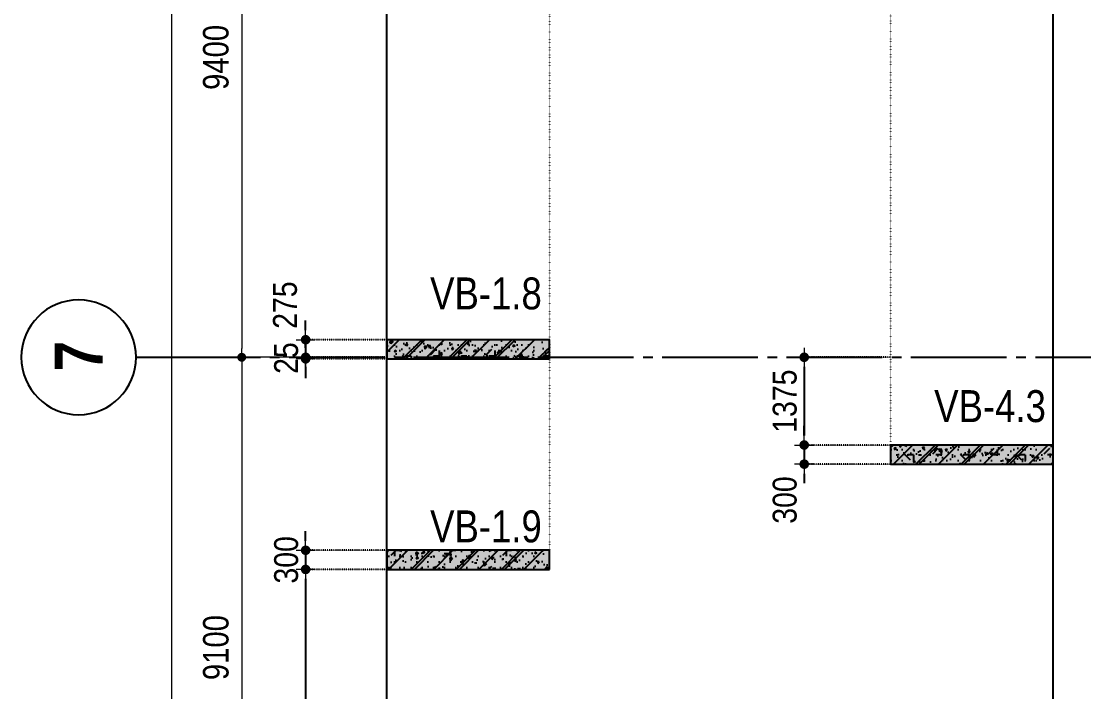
# Model space of a CAD drawing. Header units: millimetres. Extents: x -3973692 to -2843767, y 592734 to 838475.
# Drawn here: x -2877375 to -2860717, y 711489 to 721998 of the extents above; entities that cross this region are included whole.
import ezdxf
from ezdxf.enums import TextEntityAlignment as Align

# ---------------------------------------------------------------- set-up
doc = ezdxf.new("R2010")
doc.units = ezdxf.units.MM
doc.header["$MEASUREMENT"] = 0
doc.header["$PDMODE"] = 3
doc.header["$PDSIZE"] = -20
for name, pattern in [('CHG_XX_Luoi truc-Block B$0$MB_Luoi truc-150-TWB$0$Center101', [13, 10, -1, 1, -1]), ('DIVIDE2', [15.87499999999999, 6.349999999999998, -3.174999999999998, 0, -3.174999999999998, 0, -3.174999999999998]), ('DOT2', [0.125, 0, -0.125]), ('HIDDEN5', [2.8375, 1.25, -1.5875])]:
    doc.linetypes.add(name, pattern=pattern)
doc.layers.get('0').update_dxf_attribs({"lineweight": 9})
doc.layers.get('Defpoints').update_dxf_attribs({"color": 10, "lineweight": 0})
for name, color, linetype, lineweight in [("'S_General_Dim_1", 1, 'Continuous', 18), ("'S_General_Divide_3 Intermediate", 3, 'DIVIDE2', 40), ('CHG_XX_Cot_Block B-T8-15$0$DBAO', 3, 'Continuous', 13), ('CHG_XX_Luoi truc-Block B$0$Dim 200', 1, 'Continuous', 5), ('TEXT', 7, 'Continuous', 15)]:
    doc.layers.add(name, color=color, linetype=linetype, lineweight=lineweight)
for name, color, linetype in [('CHG_XX_Cot_Block B-T8-15$0$mb_cot tang 14-17 twb$0$Concrete Hatch', 218, 'Continuous'), ('CHG_XX_Cot_Block B-T8-15$0$mb_cot tang 14-17 twb$0$Concrete Line', 6, 'Continuous'), ('CHG_XX_Cot_Block B-T8-15$0$mb_cot tang 14-17 twb$0$Concrete Solid', 216, 'Continuous'), ('CHG_XX_Luoi truc-Block B$0$MB_Luoi truc-150-TWB$0$Grid', 34, 'Continuous'), ('CHG_XX_Luoi truc-Block B$0$MB_Luoi truc-150-TWB$0$Grid Line', 251, 'CHG_XX_Luoi truc-Block B$0$MB_Luoi truc-150-TWB$0$Center101'), ('dim', 1, 'Continuous')]:
    doc.layers.add(name, color=color, linetype=linetype)
doc.styles.add('arial', font='arial.ttf', dxfattribs={"width": 0.85})
doc.styles.add('CHG_XX_Luoi truc-Block B$0$MB_Luoi truc-150-TWB$0$Grid A-F$0$VNI-HelveCB', font='')
doc.styles.add('CHG_XX_Luoi truc-Block B$0$Star-HelCon', font='')
doc.styles.add('TTP-HelCon', font='')
doc.styles.get('CHG_XX_Luoi truc-Block B$0$MB_Luoi truc-150-TWB$0$Grid A-F$0$VNI-HelveCB').set_extended_font_data('VNI-Helve-Condense', bold=True)
doc.styles.get('CHG_XX_Luoi truc-Block B$0$Star-HelCon').set_extended_font_data('VNI-Helve-Condense')
doc.styles.get('TTP-HelCon').set_extended_font_data('VNI-Helve-Condense')
doc.dimstyles.new('150', dxfattribs={"dimscale": 150, "dimtxt": 2.5, "dimasz": 1, "dimexe": 0, "dimexo": 0, "dimgap": 0.75, "dimtad": 1, "dimdec": 0, "dimzin": 9, "dimdsep": 46, "dimtxsty": 'arial', "dimblk1": 'DIMDOT', "dimblk2": 'DIMDOT', "dimsah": 1, "dimcen": 2, "dimdle": 3, "dimclre": 8, "dimclrt": 2, "dimadec": 0, "dimazin": 0, "dimtfac": 1, "dimtdec": 0, "dimtix": 1, "dimtmove": 2, "dimatfit": 3, "dimldrblk": 'DIMPIJL', "dimfxl": 1, "dimtvp": 1.8, "dimtolj": 1, "dimtzin": 0, "dimarcsym": 0})
doc.dimstyles.new('CHG_XX_Luoi truc-Block B$0$Dim 200', dxfattribs={"dimscale": 200, "dimtxt": 2, "dimasz": 0.7, "dimexe": 1, "dimexo": 1, "dimgap": 1, "dimtad": 1, "dimdec": 0, "dimzin": 12, "dimdsep": 46, "dimtxsty": 'CHG_XX_Luoi truc-Block B$0$Star-HelCon', "dimblk": 'CHG_XX_Luoi truc-Block B$0$_Dot', "dimcen": 1, "dimclrd": 256, "dimclre": 256, "dimclrt": 3, "dimadec": 0, "dimazin": 0, "dimtfac": 1, "dimtdec": 0, "dimtix": 1, "dimtmove": 2, "dimatfit": 3, "dimldrblk": 'CHG_XX_Luoi truc-Block B$0$HTT Arrow 30', "dimfxl": 1, "dimtolj": 1, "dimtzin": 0, "dimarcsym": 0})

# ---------------------------------------------------------------- blocks, each defined once
blk = doc.blocks.new('*U3043')
at = {"layer": 'CHG_XX_Luoi truc-Block B$0$MB_Luoi truc-150-TWB$0$Grid', "lineweight": -2}
blk.add_line((0, -3), (0, 0), dxfattribs=at)
blk.add_circle((0, -9), 6, dxfattribs=at)
at = {"layer": 'CHG_XX_Luoi truc-Block B$0$MB_Luoi truc-150-TWB$0$Grid Line'}
blk.add_line((0, 0), (0, 189), dxfattribs=at)
at = {"layer": 'CHG_XX_Luoi truc-Block B$0$MB_Luoi truc-150-TWB$0$Grid', "lineweight": -2, "style": 'CHG_XX_Luoi truc-Block B$0$MB_Luoi truc-150-TWB$0$Grid A-F$0$VNI-HelveCB'}
for tag, p in [('GRIDSUB', (0, 198)), ('GRID', (0, -9))]:
    blk.add_attdef(tag, text='', height=5, dxfattribs=at).set_placement(p, align=Align.MIDDLE)
blk = doc.blocks.new('CHG_XX_Luoi truc-Block B$0$_Dot')
at = {"color": 0, "linetype": 'ByBlock', "lineweight": -2}
blk.add_line((-0.5, 0), (-1, 0), dxfattribs=at)
at = {"color": 0, "linetype": 'ByBlock', "const_width": 0.5}
blk.add_lwpolyline([(-0.25, 0, 1), (0.25, 0, 1)], format="xyb", close=True, dxfattribs=at)
blk = doc.blocks.new('*D3055')
at = {"layer": 'CHG_XX_Luoi truc-Block B$0$Dim 200', "lineweight": -2, "transparency": 16777216}
for p, q in [((8025584.807259982, 1089748.634998515), (8023615.11232847, 1089748.634998515)), ((8023815.11232847, 1089608.634998515), (8023815.11232847, 1080488.634998515)), ((8025584.807259982, 1080348.634998515), (8023615.11232847, 1080348.634998515))]:
    blk.add_line(p, q, dxfattribs=at)
at = {"layer": 'Defpoints', "color": 0, "transparency": 16777216}
for p in [(8025784.807259982, 1089748.634998515), (8023815.11232847, 1080348.634998515), (8025784.807259982, 1080348.634998515)]:
    blk.add_point(p, dxfattribs=at)
at = {"layer": 'CHG_XX_Luoi truc-Block B$0$Dim 200', "lineweight": -2, "transparency": 16777216, "xscale": 140, "yscale": 140, "zscale": 140}
for p, rotation in [((8023815.11232847, 1089748.634998515), 90), ((8023815.11232847, 1080348.634998515), 270)]:
    blk.add_blockref('CHG_XX_Luoi truc-Block B$0$_Dot', p, dxfattribs=dict(at, rotation=rotation))
at = {"layer": 'CHG_XX_Luoi truc-Block B$0$Dim 200', "color": 3, "transparency": 16777216, "insert": (8023410.845661803, 1085048.634998517), "char_height": 400, "attachment_point": 5, "rotation": 90, "style": 'CHG_XX_Luoi truc-Block B$0$Star-HelCon'}
blk.add_mtext('\\A1;9400', dxfattribs=at)
blk = doc.blocks.new('CHG_XX_Luoi truc-Block B$0$HTT Arrow 30')
blk.add_hatch(color=256).paths.add_polyline_path([(-2.5, 0.3750000000000002), (-2.5, -0.3749999999999998), (0, 0)])
at = {"color": 0, "linetype": 'ByBlock', "lineweight": -2}
for p, q in [((0, 0), (-2.5, 0.3750000000000002)), ((-2.5, -0.3749999999999998), (-2.5, 0.3750000000000002)), ((0, 0), (-2.5, -0.3749999999999998))]:
    blk.add_line(p, q, dxfattribs=at)
blk = doc.blocks.new('*D3056')
at = {"layer": 'CHG_XX_Luoi truc-Block B$0$Dim 200', "lineweight": -2, "transparency": 16777216}
for p, q in [((8025584.807259982, 1080348.634998515), (8023615.11232847, 1080348.634998515)), ((8023815.11232847, 1080208.634998515), (8023815.11232847, 1071388.634998515)), ((8025464.087942476, 1071248.634998515), (8023615.11232847, 1071248.634998515))]:
    blk.add_line(p, q, dxfattribs=at)
at = {"layer": 'Defpoints', "color": 0, "transparency": 16777216}
for p in [(8025784.807259982, 1080348.634998515), (8023815.11232847, 1071248.634998515), (8025664.087942476, 1071248.634998515)]:
    blk.add_point(p, dxfattribs=at)
at = {"layer": 'CHG_XX_Luoi truc-Block B$0$Dim 200', "lineweight": -2, "transparency": 16777216, "xscale": 140, "yscale": 140, "zscale": 140}
for p, rotation in [((8023815.11232847, 1080348.634998515), 90), ((8023815.11232847, 1071248.634998515), 270)]:
    blk.add_blockref('CHG_XX_Luoi truc-Block B$0$_Dot', p, dxfattribs=dict(at, rotation=rotation))
at = {"layer": 'CHG_XX_Luoi truc-Block B$0$Dim 200', "color": 3, "transparency": 16777216, "insert": (8023410.845661803, 1075798.634998517), "char_height": 400, "attachment_point": 5, "rotation": 90, "style": 'CHG_XX_Luoi truc-Block B$0$Star-HelCon'}
blk.add_mtext('\\A1;9100', dxfattribs=at)
blk = doc.blocks.new('*D3045')
at = {"layer": 'CHG_XX_Luoi truc-Block B$0$Dim 200', "lineweight": -2, "transparency": 16777216}
for p, q in [((8024551.736513704, 1125848.634998515), (8022515.368761293, 1125848.634998515)), ((8022715.368761293, 1125708.634998515), (8022715.368761293, 1047588.634998515)), ((8023790.975346348, 1047448.634998515), (8022515.368761293, 1047448.634998515))]:
    blk.add_line(p, q, dxfattribs=at)
at = {"layer": 'Defpoints', "color": 0, "transparency": 16777216}
for p in [(8024751.736513704, 1125848.634998515), (8022715.368761293, 1047448.634998515), (8023990.975346348, 1047448.634998515)]:
    blk.add_point(p, dxfattribs=at)
at = {"layer": 'CHG_XX_Luoi truc-Block B$0$Dim 200', "lineweight": -2, "transparency": 16777216, "xscale": 140, "yscale": 140, "zscale": 140}
for p, rotation in [((8022715.368761293, 1125848.634998515), 90), ((8022715.368761293, 1047448.634998515), 270)]:
    blk.add_blockref('CHG_XX_Luoi truc-Block B$0$_Dot', p, dxfattribs=dict(at, rotation=rotation))
at = {"layer": 'CHG_XX_Luoi truc-Block B$0$Dim 200', "color": 3, "transparency": 16777216, "insert": (8022311.102094626, 1086648.634998517), "char_height": 400, "attachment_point": 5, "rotation": 90, "style": 'CHG_XX_Luoi truc-Block B$0$Star-HelCon'}
blk.add_mtext('\\A1;78400', dxfattribs=at)
blk = doc.blocks.new('*U3178')
at = {"layer": 'CHG_XX_Cot_Block B-T8-15$0$mb_cot tang 14-17 twb$0$Concrete Hatch'}
h = blk.add_hatch(dxfattribs=at)
h.set_pattern_fill('CONCRETE', color=256, scale=50, style=0, pattern_type=2)
h.set_pattern_definition([(45, (1000, 50.00000000000011), (-176.7766952966369, 176.7766952966369), []), (45, (1000, 100.0000000000001), (-353.5533905932737, 353.5533905932738), []), (49.99999999999999, (1000, 50.00000000000011), (358.6300913003767, -31.37606749129755), [37.5, -412.5]), (355, (1000, 50.00000000000011), (-69.3756668065, 376.0960668500059), [30, -330]), (100.4514, (1029.88584, 47.38533000000012), (289.2546908570108, 344.7197710304768), [31.870095, -350.571056]), (46.18420000000001, (1000, 150.0000000000001), (533.6205243128222, -82.75950716450905), [56.25, -618.75]), (96.6356, (1044.4683725, 143.1033465000001), (467.3313527743517, 487.0589354502209), [47.805144, -525.8565]), (351.1842, (1000, 150.0000000000001), (467.3309725668136, 487.0593004626623), [45, -495]), (21, (1050, 125.0000000000001), (298.4535260592309, -201.3094453326694), [37.5, -412.5]), (326.0000000000001, (1050, 125.0000000000001), (121.6576659607909, 362.5750225234265), [30, -330]), (71.4514, (1074.8711165, 108.2241970000001), (420.111314290745, 161.2652483549762), [31.870095, -350.571056]), (37.50000000000001, (1000, 50.00000000000011), (6.079927658645334, 166.4469269156558), [0, -326, 0, -335, 0, -331.25]), (7.499999999999999, (1000, 50.00000000000011), (131.5347687210743, 197.2058559411801), [0, -191, 0, -318.5, 0, -126.25]), (327.5, (888.5, 50.00000000000011), (266.9112180862045, -11.2774358671899), [0, -125, 0, -390, 0, -517.5]), (317.5, (838.5, 50.00000000000011), (291.5930846711931, 50.05249116615882), [0, -162.5, 0, -259, 0, -367.5]), (0, (1175, 225.0000000000001), (0, 875), [87.5, -787.5]), (0, (1437.5, 400.0000000000001), (0, 875), [87.5, -787.5]), (0, (1262.5, 750.0000000000001), (0, 875), [87.5, -350, 87.5, -350]), (90, (1175, 225.0000000000001), (-875, 5.35782974626967e-14), [87.5, -787.5]), (90, (1262.5, 750.0000000000001), (-875, 5.35782974626967e-14), [87.5, -787.5]), (90, (1525, 400.0000000000001), (-875, 5.35782974626967e-14), [87.5, -787.5]), (90, (1700, 662.5000000000001), (-875, 5.35782974626967e-14), [87.5, -787.5]), (135, (1262.5, 225.0000000000001), (-875.016357447105, 8.881784197001252e-14), [123.76, -1113.7]), (135, (1350, 750.0000000000001), (-875.016357447105, 8.881784197001252e-14), [123.76, -1113.7]), (45, (1437.5, 400.0000000000001), (8.881784197001252e-14, 875.016357447105), [123.76, -247.485, 123.76, -742.455]), (0, (825, 50.00000000000011), (87.5, 87.5), [-175, 0])])
h.paths.add_polyline_path([(-750, 200), (-750, -99.99999999999989), (1800, -100), (1800, 200)])
at = {"layer": 'CHG_XX_Cot_Block B-T8-15$0$mb_cot tang 14-17 twb$0$Concrete Solid'}
blk.add_hatch(color=256, dxfattribs=at).paths.add_polyline_path([(-750, 200), (-750, -99.99999999999989), (1800, -100), (1800, 200)])
at = {"layer": 'CHG_XX_Cot_Block B-T8-15$0$mb_cot tang 14-17 twb$0$Concrete Line'}
blk.add_lwpolyline([(-750, 200), (-750, -99.99999999999989), (1800, -100), (1800, 200)], close=True, dxfattribs=at)
blk = doc.blocks.new('*U3182')
at = {"layer": 'CHG_XX_Cot_Block B-T8-15$0$mb_cot tang 14-17 twb$0$Concrete Hatch'}
h = blk.add_hatch(dxfattribs=at)
h.set_pattern_fill('CONCRETE', color=256, scale=50, style=0, pattern_type=2)
h.set_pattern_definition([(45, (1000, -49.99999999999989), (-176.7766952966369, 176.7766952966369), []), (45, (1000, 1.13686837721616e-13), (-353.5533905932737, 353.5533905932738), []), (49.99999999999999, (1000, -49.99999999999989), (358.6300913003767, -31.37606749129755), [37.5, -412.5]), (355, (1000, -49.99999999999989), (-69.3756668065, 376.0960668500059), [30, -330]), (100.4514, (1029.88584, -52.61466999999988), (289.2546908570108, 344.7197710304768), [31.870095, -350.571056]), (46.18420000000001, (1000, 50.00000000000011), (533.6205243128222, -82.75950716450905), [56.25, -618.75]), (96.6356, (1044.4683725, 43.1033465000001), (467.3313527743517, 487.0589354502209), [47.805144, -525.8565]), (351.1842, (1000, 50.00000000000011), (467.3309725668136, 487.0593004626623), [45, -495]), (21, (1050, 25.00000000000011), (298.4535260592309, -201.3094453326694), [37.5, -412.5]), (326.0000000000001, (1050, 25.00000000000011), (121.6576659607909, 362.5750225234265), [30, -330]), (71.4514, (1074.8711165, 8.224197000000117), (420.111314290745, 161.2652483549762), [31.870095, -350.571056]), (37.50000000000001, (1000, -49.99999999999989), (6.079927658645334, 166.4469269156558), [0, -326, 0, -335, 0, -331.25]), (7.499999999999999, (1000, -49.99999999999989), (131.5347687210743, 197.2058559411801), [0, -191, 0, -318.5, 0, -126.25]), (327.5, (888.5, -49.99999999999989), (266.9112180862045, -11.2774358671899), [0, -125, 0, -390, 0, -517.5]), (317.5, (838.5, -49.99999999999989), (291.5930846711931, 50.05249116615882), [0, -162.5, 0, -259, 0, -367.5]), (0, (1175, 125.0000000000001), (0, 875), [87.5, -787.5]), (0, (1437.5, 300.0000000000001), (0, 875), [87.5, -787.5]), (0, (1262.5, 650.0000000000001), (0, 875), [87.5, -350, 87.5, -350]), (90, (1175, 125.0000000000001), (-875, 5.35782974626967e-14), [87.5, -787.5]), (90, (1262.5, 650.0000000000001), (-875, 5.35782974626967e-14), [87.5, -787.5]), (90, (1525, 300.0000000000001), (-875, 5.35782974626967e-14), [87.5, -787.5]), (90, (1700, 562.5000000000001), (-875, 5.35782974626967e-14), [87.5, -787.5]), (135, (1262.5, 125.0000000000001), (-875.016357447105, 8.881784197001252e-14), [123.76, -1113.7]), (135, (1350, 650.0000000000001), (-875.016357447105, 8.881784197001252e-14), [123.76, -1113.7]), (45, (1437.5, 300.0000000000001), (8.881784197001252e-14, 875.016357447105), [123.76, -247.485, 123.76, -742.455]), (0, (825, -49.99999999999989), (87.5, 87.5), [-175, 0])])
h.paths.add_polyline_path([(-750, 150), (-750, -149.9999999999999), (1800, -150), (1800, 150)])
at = {"layer": 'CHG_XX_Cot_Block B-T8-15$0$mb_cot tang 14-17 twb$0$Concrete Solid'}
blk.add_hatch(color=256, dxfattribs=at).paths.add_polyline_path([(-750, 150), (-750, -149.9999999999999), (1800, -150), (1800, 150)])
at = {"layer": 'CHG_XX_Cot_Block B-T8-15$0$mb_cot tang 14-17 twb$0$Concrete Line'}
blk.add_lwpolyline([(-750, 150), (-750, -149.9999999999999), (1800, -150), (1800, 150)], close=True, dxfattribs=at)
blk = doc.blocks.new('*U3181')
at = {"layer": 'CHG_XX_Cot_Block B-T8-15$0$mb_cot tang 14-17 twb$0$Concrete Hatch'}
h = blk.add_hatch(dxfattribs=at)
h.set_pattern_fill('CONCRETE', color=256, scale=50, style=0, pattern_type=2)
h.set_pattern_definition([(45, (1000, -149.9999999999999), (-176.7766952966369, 176.7766952966369), []), (45, (1000, -99.99999999999989), (-353.5533905932737, 353.5533905932738), []), (49.99999999999999, (1000, -149.9999999999999), (358.6300913003767, -31.37606749129755), [37.5, -412.5]), (355, (1000, -149.9999999999999), (-69.3756668065, 376.0960668500059), [30, -330]), (100.4514, (1029.88584, -152.6146699999999), (289.2546908570108, 344.7197710304768), [31.870095, -350.571056]), (46.18420000000001, (1000, -49.99999999999989), (533.6205243128222, -82.75950716450905), [56.25, -618.75]), (96.6356, (1044.4683725, -56.8966534999999), (467.3313527743517, 487.0589354502209), [47.805144, -525.8565]), (351.1842, (1000, -49.99999999999989), (467.3309725668136, 487.0593004626623), [45, -495]), (21, (1050, -74.99999999999989), (298.4535260592309, -201.3094453326694), [37.5, -412.5]), (326.0000000000001, (1050, -74.99999999999989), (121.6576659607909, 362.5750225234265), [30, -330]), (71.4514, (1074.8711165, -91.77580299999988), (420.111314290745, 161.2652483549762), [31.870095, -350.571056]), (37.50000000000001, (1000, -149.9999999999999), (6.079927658645334, 166.4469269156558), [0, -326, 0, -335, 0, -331.25]), (7.499999999999999, (1000, -149.9999999999999), (131.5347687210743, 197.2058559411801), [0, -191, 0, -318.5, 0, -126.25]), (327.5, (888.5, -149.9999999999999), (266.9112180862045, -11.2774358671899), [0, -125, 0, -390, 0, -517.5]), (317.5, (838.5, -149.9999999999999), (291.5930846711931, 50.05249116615882), [0, -162.5, 0, -259, 0, -367.5]), (0, (1175, 25.00000000000011), (0, 875), [87.5, -787.5]), (0, (1437.5, 200.0000000000001), (0, 875), [87.5, -787.5]), (0, (1262.5, 550.0000000000001), (0, 875), [87.5, -350, 87.5, -350]), (90, (1175, 25.00000000000011), (-875, 5.35782974626967e-14), [87.5, -787.5]), (90, (1262.5, 550.0000000000001), (-875, 5.35782974626967e-14), [87.5, -787.5]), (90, (1525, 200.0000000000001), (-875, 5.35782974626967e-14), [87.5, -787.5]), (90, (1700, 462.5000000000001), (-875, 5.35782974626967e-14), [87.5, -787.5]), (135, (1262.5, 25.00000000000011), (-875.016357447105, 8.881784197001252e-14), [123.76, -1113.7]), (135, (1350, 550.0000000000001), (-875.016357447105, 8.881784197001252e-14), [123.76, -1113.7]), (45, (1437.5, 200.0000000000001), (8.881784197001252e-14, 875.016357447105), [123.76, -247.485, 123.76, -742.455]), (0, (825, -149.9999999999999), (87.5, 87.5), [-175, 0])])
h.paths.add_polyline_path([(-750, 100), (-750, -199.9999999999999), (1800, -200), (1800, 100)])
at = {"layer": 'CHG_XX_Cot_Block B-T8-15$0$mb_cot tang 14-17 twb$0$Concrete Solid'}
blk.add_hatch(color=256, dxfattribs=at).paths.add_polyline_path([(-750, 100), (-750, -199.9999999999999), (1800, -200), (1800, 100)])
at = {"layer": 'CHG_XX_Cot_Block B-T8-15$0$mb_cot tang 14-17 twb$0$Concrete Line'}
blk.add_lwpolyline([(-750, 100), (-750, -199.9999999999999), (1800, -200), (1800, 100)], close=True, dxfattribs=at)
blk = doc.blocks.new('b')
at = {"layer": 'TEXT', "color": 3, "style": 'TTP-HelCon'}
for s, p in [('VB-1.8', (-22019.41461466718, -44749.25839465624)), ('VB-4.3', (-14115.84111466724, -46515.37539465632)), ('VB-1.9', (-22019.41461466718, -48400.4478946561))]:
    blk.add_text(s, height=500, dxfattribs=at).set_placement(p)
blk = doc.blocks.new('DIMDOT')
for p, q in [((1, 0), (-1, 0)), ((0, -1), (0, 1))]:
    blk.add_line(p, q)
at = {"const_width": 0.5}
blk.add_lwpolyline([(-0.25, 0, 1), (0.25, 0, 1)], format="xyb", close=True, dxfattribs=at)
blk = doc.blocks.new('*D1062')
at = {"layer": "'S_General_Dim_1", "color": 0, "lineweight": -2, "transparency": 16777216}
for p, q in [((-2872916.355607352, 717156.0114342232), (-2872916.355607352, 717306.0114342232)), ((-2872916.355607352, 717006.0114342232), (-2872916.355607352, 716731.0114495863)), ((-2872916.355607352, 716581.0114495863), (-2872916.355607352, 716431.0114495863))]:
    blk.add_line(p, q, dxfattribs=at)
at = {"layer": "'S_General_Dim_1", "color": 8, "linetype": 'HIDDEN5', "lineweight": -2, "transparency": 16777216}
for p, q in [((-2871645.198563455, 717006.0114342232), (-2872916.355607352, 717006.0114342232)), ((-2871645.198556935, 716731.0114495863), (-2872916.355607352, 716731.0114495863))]:
    blk.add_line(p, q, dxfattribs=at)
at = {"layer": 'Defpoints', "color": 0, "transparency": 16777216}
for p in [(-2871645.198563455, 717006.0114342232), (-2872916.355607352, 716731.0114495863), (-2871645.198556935, 716731.0114495863)]:
    blk.add_point(p, dxfattribs=at)
at = {"layer": "'S_General_Dim_1", "color": 0, "lineweight": -2, "transparency": 16777216, "xscale": 150, "yscale": 150, "zscale": 150}
for p, rotation in [((-2872916.355607352, 717006.0114342232), 270), ((-2872916.355607352, 716731.0114495863), 90)]:
    blk.add_blockref('DIMDOT', p, dxfattribs=dict(at, rotation=rotation))
at = {"layer": "'S_General_Dim_1", "color": 2, "transparency": 16777216, "insert": (-2873238.197908176, 717548.6743969907), "char_height": 375, "attachment_point": 5, "rotation": 90, "style": 'arial'}
blk.add_mtext('\\A1;275', dxfattribs=at)
blk = doc.blocks.new('DIMPIJL')
at = {"linetype": 'ByBlock'}
blk.add_solid([(-2.5, 0.4166666666666686), (-2.5, -0.4166666666666686), (0, 0)], dxfattribs=at)
blk = doc.blocks.new('*D1063')
at = {"layer": "'S_General_Dim_1", "color": 0, "lineweight": -2, "transparency": 16777216}
for p, q in [((-2872916.355607347, 716881.0114495863), (-2872916.355607347, 717031.0114495863)), ((-2872916.355607347, 716731.0114495863), (-2872916.355607347, 716706.0114495863)), ((-2872916.355607347, 716556.0114495863), (-2872916.355607347, 716406.0114495863))]:
    blk.add_line(p, q, dxfattribs=at)
at = {"layer": "'S_General_Dim_1", "color": 8, "linetype": 'HIDDEN5', "lineweight": -2, "transparency": 16777216}
for p, q in [((-2871645.198556935, 716731.0114495863), (-2872916.355607347, 716731.0114495863)), ((-2871645.198556009, 716706.0114495863), (-2872916.355607347, 716706.0114495863))]:
    blk.add_line(p, q, dxfattribs=at)
at = {"layer": 'Defpoints', "color": 0, "transparency": 16777216}
for p in [(-2872916.355607347, 716706.0114495863), (-2871645.198556935, 716731.0114495863), (-2871645.198556009, 716706.0114495863)]:
    blk.add_point(p, dxfattribs=at)
at = {"layer": "'S_General_Dim_1", "color": 0, "lineweight": -2, "transparency": 16777216, "xscale": 150, "yscale": 150, "zscale": 150}
for p, rotation in [((-2872916.355607347, 716731.0114495863), 270), ((-2872916.355607347, 716706.0114495863), 90)]:
    blk.add_blockref('DIMDOT', p, dxfattribs=dict(at, rotation=rotation))
at = {"layer": "'S_General_Dim_1", "color": 2, "transparency": 16777216, "insert": (-2873220.320477742, 716718.511449587), "char_height": 375, "attachment_point": 5, "rotation": 90, "style": 'arial'}
blk.add_mtext('\\A1;25', dxfattribs=at)
blk = doc.blocks.new('*D1064')
at = {"layer": "'S_General_Dim_1", "color": 0, "lineweight": -2, "transparency": 16777216}
for p, q in [((-2872916.35560735, 713856.0114495864), (-2872916.35560735, 714006.0114495864)), ((-2872916.35560735, 713706.0114495864), (-2872916.35560735, 713406.0114342232)), ((-2872916.35560735, 713256.0114342232), (-2872916.35560735, 713106.0114342232))]:
    blk.add_line(p, q, dxfattribs=at)
at = {"layer": "'S_General_Dim_1", "color": 8, "linetype": 'HIDDEN5', "lineweight": -2, "transparency": 16777216}
for p, q in [((-2871645.198556935, 713706.0114495864), (-2872916.35560735, 713706.0114495864)), ((-2871645.198556936, 713406.0114342232), (-2872916.35560735, 713406.0114342232))]:
    blk.add_line(p, q, dxfattribs=at)
at = {"layer": 'Defpoints', "color": 0, "transparency": 16777216}
for p in [(-2871645.198556935, 713706.0114495864), (-2872916.35560735, 713406.0114342232), (-2871645.198556936, 713406.0114342232)]:
    blk.add_point(p, dxfattribs=at)
at = {"layer": "'S_General_Dim_1", "color": 0, "lineweight": -2, "transparency": 16777216, "xscale": 150, "yscale": 150, "zscale": 150}
for p, rotation in [((-2872916.35560735, 713706.0114495864), 270), ((-2872916.35560735, 713406.0114342232), 90)]:
    blk.add_blockref('DIMDOT', p, dxfattribs=dict(at, rotation=rotation))
at = {"layer": "'S_General_Dim_1", "color": 2, "transparency": 16777216, "insert": (-2873220.448376791, 713556.0114419055), "char_height": 375, "attachment_point": 5, "rotation": 90, "style": 'arial'}
blk.add_mtext('\\A1;300', dxfattribs=at)
blk = doc.blocks.new('*D1065')
at = {"layer": "'S_General_Dim_1", "color": 8, "linetype": 'HIDDEN5', "lineweight": -2, "transparency": 16777216}
for p, q in [((-2871645.198556936, 713406.0114342232), (-2872916.355607352, 713406.0114342232)), ((-2871645.198556935, 707631.0114495863), (-2872916.355607352, 707631.0114495863))]:
    blk.add_line(p, q, dxfattribs=at)
at = {"layer": "'S_General_Dim_1", "color": 0, "lineweight": -2, "transparency": 16777216}
blk.add_line((-2872916.355607352, 713256.0114342232), (-2872916.355607352, 707781.0114495863), dxfattribs=at)
at = {"layer": 'Defpoints', "color": 0, "transparency": 16777216}
for p in [(-2871645.198556936, 713406.0114342232), (-2872916.355607352, 707631.0114495863), (-2871645.198556935, 707631.0114495863)]:
    blk.add_point(p, dxfattribs=at)
at = {"layer": "'S_General_Dim_1", "color": 0, "lineweight": -2, "transparency": 16777216, "xscale": 150, "yscale": 150, "zscale": 150}
for p, rotation in [((-2872916.355607352, 713406.0114342232), 90), ((-2872916.355607352, 707631.0114495863), 270)]:
    blk.add_blockref('DIMDOT', p, dxfattribs=dict(at, rotation=rotation))
at = {"layer": "'S_General_Dim_1", "color": 2, "transparency": 16777216, "insert": (-2873219.553083477, 710518.5114419054), "char_height": 375, "attachment_point": 5, "rotation": 90, "style": 'arial'}
blk.add_mtext('\\A1;5775', dxfattribs=at)
blk = doc.blocks.new('*D1023')
at = {"layer": "'S_General_Dim_1", "color": 8, "linetype": 'HIDDEN5', "lineweight": -2, "transparency": 16777216}
for p, q in [((-2863745.198556935, 716731.0114495863), (-2865099.377979068, 716731.0114495863)), ((-2863745.198563458, 715356.0114353882), (-2865099.377979068, 715356.0114353882))]:
    blk.add_line(p, q, dxfattribs=at)
at = {"layer": "'S_General_Dim_1", "color": 0, "lineweight": -2, "transparency": 16777216}
blk.add_line((-2865099.377979068, 716581.0114495863), (-2865099.377979068, 715506.0114353882), dxfattribs=at)
at = {"layer": 'Defpoints', "color": 0, "transparency": 16777216}
for p in [(-2863745.198556935, 716731.0114495863), (-2865099.377979068, 715356.0114353882), (-2863745.198563458, 715356.0114353882)]:
    blk.add_point(p, dxfattribs=at)
at = {"layer": "'S_General_Dim_1", "color": 0, "lineweight": -2, "transparency": 16777216, "xscale": 150, "yscale": 150, "zscale": 150}
for p, rotation in [((-2865099.377979068, 716731.0114495863), 90), ((-2865099.377979068, 715356.0114353882), 270)]:
    blk.add_blockref('DIMDOT', p, dxfattribs=dict(at, rotation=rotation))
at = {"layer": "'S_General_Dim_1", "color": 2, "transparency": 16777216, "insert": (-2865403.470748508, 716043.511442488), "char_height": 375, "attachment_point": 5, "rotation": 90, "style": 'arial'}
blk.add_mtext('\\A1;1375', dxfattribs=at)
blk = doc.blocks.new('*D1024')
at = {"layer": "'S_General_Dim_1", "color": 0, "lineweight": -2, "transparency": 16777216}
for p, q in [((-2865099.37797907, 715506.0114353882), (-2865099.37797907, 715656.0114353882)), ((-2865099.37797907, 715356.0114353882), (-2865099.37797907, 715056.0114353882)), ((-2865099.37797907, 714906.0114353882), (-2865099.37797907, 714756.0114353882))]:
    blk.add_line(p, q, dxfattribs=at)
at = {"layer": "'S_General_Dim_1", "color": 8, "linetype": 'HIDDEN5', "lineweight": -2, "transparency": 16777216}
for p, q in [((-2863745.198563458, 715356.0114353882), (-2865099.37797907, 715356.0114353882)), ((-2863745.198563458, 715056.0114353882), (-2865099.37797907, 715056.0114353882))]:
    blk.add_line(p, q, dxfattribs=at)
at = {"layer": 'Defpoints', "color": 0, "transparency": 16777216}
for p in [(-2863745.198563458, 715356.0114353882), (-2865099.37797907, 715056.0114353882), (-2863745.198563458, 715056.0114353882)]:
    blk.add_point(p, dxfattribs=at)
at = {"layer": "'S_General_Dim_1", "color": 0, "lineweight": -2, "transparency": 16777216, "xscale": 150, "yscale": 150, "zscale": 150}
for p, rotation in [((-2865099.37797907, 715356.0114353882), 270), ((-2865099.37797907, 715056.0114353882), 90)]:
    blk.add_blockref('DIMDOT', p, dxfattribs=dict(at, rotation=rotation))
at = {"layer": "'S_General_Dim_1", "color": 2, "transparency": 16777216, "insert": (-2865403.470748501, 714493.881608269), "char_height": 375, "attachment_point": 5, "rotation": 90, "style": 'arial'}
blk.add_mtext('\\A1;300', dxfattribs=at)
blk = doc.blocks.new('CHG_XX_Luoi truc-Block B', base_point=(8026088.360705459, 1047448.634998515))
at = {"layer": 'CHG_XX_Luoi truc-Block B$0$MB_Luoi truc-150-TWB$0$Grid Line'}
for p, q in [((8026088.360705459, 1046158.106275458), (8026088.360705459, 1128272.58077566)), ((8036538.360705458, 1046158.106275256), (8036538.360705458, 1128272.580775458))]:
    blk.add_line(p, q, dxfattribs=at)
at = {"layer": 'CHG_XX_Luoi truc-Block B$0$MB_Luoi truc-150-TWB$0$Grid'}
ref = blk.add_blockref('*U3043', (8022608.235654154, 1080348.634998515), dxfattribs=dict(at, xscale=-150, yscale=150, zscale=150, rotation=270))
ref.add_attrib('GRID', '7', dxfattribs={"lineweight": -2, "height": 750, "rotation": 90, "style": 'CHG_XX_Luoi truc-Block B$0$MB_Luoi truc-150-TWB$0$Grid A-F$0$VNI-HelveCB'}).set_placement((8021258.235654154, 1080368.634998515), align=Align.MIDDLE)
at = {"layer": 'CHG_XX_Luoi truc-Block B$0$Dim 200'}
for base, p1, p2, picture, middle in [((8022715.368761293, 1047448.634998515), (8024751.736513704, 1125848.634998515), (8023990.975346348, 1047448.634998515), '*D3045', (8022311.102094626, 1086648.634998517)), ((8023815.11232847, 1080348.634998515), (8025784.807259982, 1089748.634998515), (8025784.807259982, 1080348.634998515), '*D3055', (8023410.845661803, 1085048.634998517)), ((8023815.11232847, 1071248.634998515), (8025784.807259982, 1080348.634998515), (8025664.087942476, 1071248.634998515), '*D3056', (8023410.845661803, 1075798.634998517))]:
    dim = blk.add_linear_dim(base=base, p1=p1, p2=p2, angle=90, dimstyle='CHG_XX_Luoi truc-Block B$0$Dim 200', dxfattribs=at)
    dim.commit()
    dim.dimension.update_dxf_attribs({"geometry": picture, "text_midpoint": middle})
blk = doc.blocks.new('CHG_XX_Cot_Block B-T8-15', base_point=(8026088.360705459, 1047448.634998515))
at = {"layer": 'CHG_XX_Cot_Block B-T8-15$0$DBAO'}
blk.add_blockref('CHG_XX_Luoi truc-Block B', (8026088.360705459, 1047448.634998515), dxfattribs=at)
at = {"layer": 'CHG_XX_Cot_Block B-T8-15$0$mb_cot tang 14-17 twb$0$Concrete Line', "rotation": 180}
for name, p in [('*U3178', (8027888.360705458, 1080523.634983152)), ('*U3181', (8035788.360705458, 1078773.634984317)), ('*U3182', (8027888.360705458, 1077173.634983152))]:
    blk.add_blockref(name, p, dxfattribs=at)

msp = doc.modelspace()

# ---------------------------------------------------------------- linework, layer by layer
at = {"layer": 'dim', "linetype": 'DOT2', "ltscale": 10}
for p, q in [((-2869095.198556934, 732906.0114486765), (-2869095.198556934, 713706.0114495861)), ((-2863745.198556934, 731206.0114507511), (-2863745.198556934, 715406.011450751))]:
    msp.add_line(p, q, dxfattribs=at)

# ---------------------------------------------------------------- block references
at = {"layer": "'S_General_Divide_3 Intermediate"}
msp.add_blockref('CHG_XX_Cot_Block B-T8-15', (-2871645.198556934, 683831.0114495861), dxfattribs=at)
at = {"layer": 'dim'}
msp.add_blockref('b', (-2848945.198556815, 762231.011449586), dxfattribs=at)

# ---------------------------------------------------------------- dimensions: what is measured, and where the dimension line sits
at = {"layer": "'S_General_Dim_1"}
for base, p1, p2, picture, middle in [((-2872916.355607352, 716731.0114495863), (-2871645.198563454, 717006.0114342229), (-2871645.198556934, 716731.011449586), '*D1062', (-2873238.197908176, 717548.6743969907)), ((-2865099.37797907, 715056.0114353882), (-2863745.198563457, 715356.011435388), (-2863745.198563457, 715056.011435388), '*D1024', (-2865403.470748501, 714493.881608269))]:
    dim = msp.add_linear_dim(base=base, p1=p1, p2=p2, angle=90, dimstyle='150', dxfattribs=at)
    dim.commit()
    dim.dimension.update_dxf_attribs({"geometry": picture, "text_midpoint": middle, "dimtype": 160})
for base, p1, p2, picture, middle in [((-2872916.355607347, 716706.0114495863), (-2871645.198556934, 716731.011449586), (-2871645.198556008, 716706.011449586), '*D1063', (-2873220.320477742, 716718.511449587)), ((-2865099.377979068, 715356.0114353882), (-2863745.198556934, 716731.011449586), (-2863745.198563457, 715356.011435388), '*D1023', (-2865403.470748508, 716043.511442488)), ((-2872916.35560735, 713406.0114342232), (-2871645.198556934, 713706.0114495861), (-2871645.198556935, 713406.0114342229), '*D1064', (-2873220.448376791, 713556.0114419055)), ((-2872916.355607352, 707631.0114495863), (-2871645.198556935, 713406.0114342229), (-2871645.198556934, 707631.011449586), '*D1065', (-2873219.553083477, 710518.5114419054))]:
    dim = msp.add_linear_dim(base=base, p1=p1, p2=p2, angle=90, dimstyle='150', dxfattribs=at)
    dim.commit()
    dim.dimension.update_dxf_attribs({"geometry": picture, "text_midpoint": middle})

doc.saveas('drawing.dxf')
